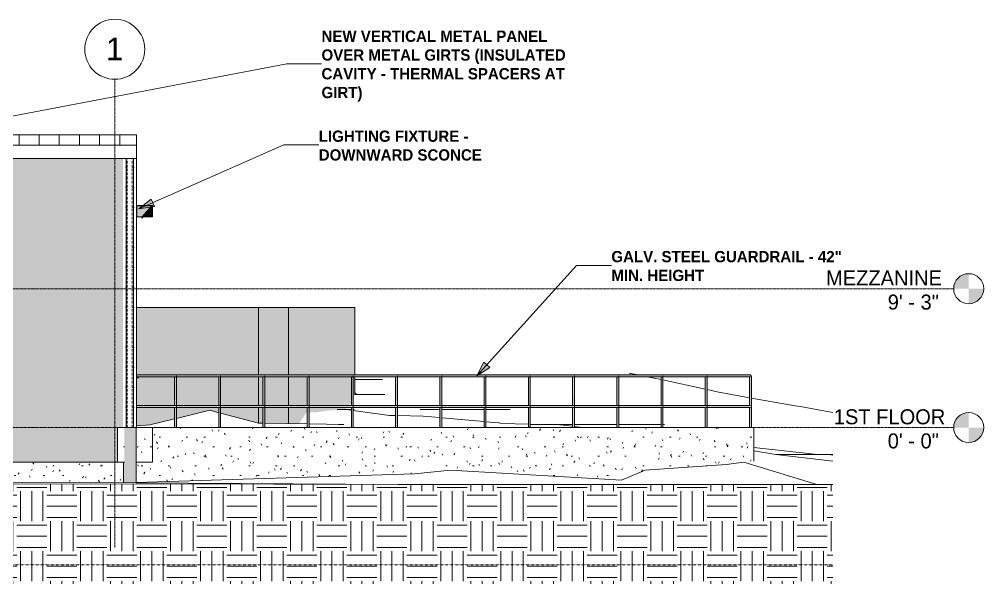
# Model space of a CAD drawing. Header units: inches. Extents: x -4221 to 4014, y -195 to 396.
# Drawn here: x 3243 to 4014, y -125 to 326 of the extents above; entities that cross this region are included whole.
import ezdxf

# ---------------------------------------------------------------- set-up
doc = ezdxf.new("R2010")
doc.units = ezdxf.units.IN
doc.header["$MEASUREMENT"] = 0
doc.linetypes.add('Aligning Line 1_8_', pattern=[0.25, 0.125, -0.125])
doc.linetypes.add('Grid Line 1_2_', pattern=[0.875, 0.5, -0.125, 0.125, -0.125])
for name, color, linetype, lineweight in [('A-DOOR', 31, 'Continuous', 9), ('A-FLOR-HRAL', 11, 'Continuous', 9), ('A-FLOR-LEVL', 51, 'Continuous', 9), ('A-ROOF', 132, 'Continuous', 13), ('A-ROOF-PATT', 132, 'Continuous', 9), ('A-WALL', 113, 'Continuous', 13), ('A-WALL-PATT', 111, 'Continuous', 20), ('C-TOPO', 7, 'Continuous', 9), ('E-LITE-EQPM', 33, 'Continuous', 9), ('G-ANNO-SYMB', 111, 'Aligning Line 1_8_', 9), ('G-ANNO-TEXT', 231, 'Continuous', 9), ('S-FNDN', 32, 'Continuous', 13), ('S-GRID', 1, 'Continuous', 9), ('S-GRID-IDEN', 1, 'Continuous', 9)]:
    doc.layers.add(name, color=color, linetype=linetype, lineweight=lineweight)
doc.styles.add('Arial', font='arial.ttf', dxfattribs={"height": 18})
doc.styles.add('Century Gothic', font='ufonts.com_century-gothic.ttf', dxfattribs={"height": 12})
doc.styles.add('Century Gothic_B', font='GOTHICB.TTF', dxfattribs={"height": 9})
pattern_1 = [(90, (2854.442, 0), (-16, 1e-15), [16, 0, 0, 0]), (90, (2848.442, 0), (-16, 1e-15), [16, 0, 0, 0]), (90, (2849.442, 0), (-16, 1e-15), [2.143, -13.857]), (90, (2843.442, 0), (-16, 1e-15), [16, 0, 0, 0]), (90, (2849.442, 3.214), (-16, 1e-15), [2.143, -13.857]), (90, (2849.442, 6.429), (-16, 1e-15), [2.143, -13.857]), (90, (2849.442, 9.643), (-16, 1e-15), [2.143, -13.857]), (90, (2849.442, 12.857), (-16, 1e-15), [2.143, -13.857]), (90, (2853.442, 0), (-16, 1e-15), [2.143, -13.857]), (90, (2853.442, 3.214), (-16, 1e-15), [2.143, -13.857]), (90, (2853.442, 6.429), (-16, 1e-15), [2.143, -13.857]), (90, (2853.442, 9.643), (-16, 1e-15), [2.143, -13.857]), (90, (2853.442, 12.857), (-16, 1e-15), [2.143, -13.857])]
pattern_2 = [(0, (1407.589, 0), (28.637, 7.68), [1.181, -20.297, 1.181, -20.297, -114.549]), (0, (1407.589, 0), (28.637, 7.68), [-42.956, 1.181, -41.775, 1.181, -20.297, -50.115]), (0, (1407.589, 0), (28.637, 7.68), [-107.39, 1.181, -13.137, 1.181, -34.615]), (118.289, (1418.328, 3.84), (-20.51911, 22.764388), [1.246, -21.413, 1.246, -21.413, -120.851]), (118.289, (1418.328, 3.84), (-20.51911, 22.764388), [-45.319, 1.246, -44.073, 1.246, -21.413, -52.872]), (118.289, (1418.328, 3.84), (-20.51911, 22.764388), [-113.298, 1.246, -13.86, 1.246, -36.52]), (241.711, (1421.907, 19.2), (-8.117928, -30.444835), [1.246, -21.413, 1.246, -21.413, -120.851]), (241.711, (1421.907, 19.2), (-8.117928, -30.444835), [-45.319, 1.246, -44.073, 1.246, -21.413, -52.872]), (241.711, (1421.907, 19.2), (-8.117928, -30.444835), [-113.298, 1.246, -13.86, 1.246, -36.52])]

# ---------------------------------------------------------------- blocks, each defined once
blk = doc.blocks.new('Railing - Lapeyre - 1 1_2_ Post-V30-BUILDING ELEVATION - NORTH')
at = {"layer": 'A-FLOR-HRAL'}
h = blk.add_hatch(color=256, dxfattribs=at)
h.paths.add_polyline_path([(3599.01, 16.75), (3598.99, 41.24), (3598.42, 40.71), (3598.12, 40.52), (3597.99, 40.5), (3598.01, 17.5), (3598.14, 17.47), (3598.45, 17.27), (3598.91, 16.85)], flags=0)
h.paths.add_polyline_path([(3598.78, 0), (3599.01, 0), (3598.99, 16.74), (3598.42, 16.21), (3598.08, 16.01), (3597.99, 16), (3598.03, 0), (3598.62, 0)], flags=0)
h = blk.add_hatch(color=256, dxfattribs=at)
h.paths.add_polyline_path([(3599.01, 16.75), (3599.42, 17.28), (3599.48, 17.5), (3599.48, 40.6), (3599.32, 40.87), (3599.01, 41.24), (3599.01, 16.93)], flags=0)
h.paths.add_polyline_path([(3599.01, 0), (3599.48, 0), (3599.45, 16.16), (3599.32, 16.37), (3599.01, 16.74), (3599.01, 0.24)], flags=0)
for p, q in [((3597.99, 40.73), (3597.99, 17.27)), ((3599.49, 0), (3599.49, 41.25)), ((3597.99, 16.23), (3597.99, 0))]:
    blk.add_line(p, q, dxfattribs=at)
blk = doc.blocks.new('Railing - Lapeyre - 1 1_2_ Post-V31-BUILDING ELEVATION - NORTH')
at = {"layer": 'A-FLOR-HRAL'}
h = blk.add_hatch(color=256, dxfattribs=at)
h.paths.add_polyline_path([(3775.79, 16.75), (3775.79, 41.25), (3775.22, 40.72), (3774.88, 40.51), (3774.78, 40.5), (3774.8, 17.5), (3774.92, 17.47), (3775.3, 17.21), (3775.69, 16.85)], flags=0)
h.paths.add_polyline_path([(3774.82, 0), (3775.79, 0), (3775.79, 16.75), (3775.22, 16.22), (3774.87, 16.01), (3774.78, 16), (3774.81, 0)], flags=0)
h = blk.add_hatch(color=256, dxfattribs=at)
h.paths.add_polyline_path([(3775.79, 16.75), (3776.21, 17.28), (3776.27, 17.5), (3776.23, 40.67), (3776.11, 40.87), (3775.79, 41.25), (3775.79, 16.86)], flags=0)
h.paths.add_polyline_path([(3776.27, 0), (3776.27, 0), (3776.23, 16.17), (3776.11, 16.37), (3775.79, 16.75), (3775.83, 0), (3776.26, 0)], flags=0)
for p, q in [((3774.77, 40.73), (3774.77, 17.27)), ((3776.27, 0), (3776.27, 41.25)), ((3774.77, 16.23), (3774.77, 0))]:
    blk.add_line(p, q, dxfattribs=at)
blk = doc.blocks.new('Railing - Lapeyre - 1 1_2_ Post-V32-BUILDING ELEVATION - NORTH')
at = {"layer": 'A-FLOR-HRAL'}
for points in [[(4057.91, 0), (4058.65, 0), (4058.64, 41.24), (4058.08, 40.72), (4057.77, 40.53), (4057.63, 40.5), (4057.65, 17.5), (4057.8, 17.46), (4058.08, 17.28), (4058.64, 16.76), (4058.64, 16.74), (4058.08, 16.22), (4057.73, 16.01), (4057.63, 15.99), (4057.67, 0), (4057.88, 0)], [(4059.06, 0), (4059.12, 0), (4059.12, 41.25), (4058.65, 41.25), (4058.68, 0), (4059.04, 0)]]:
    blk.add_hatch(color=256, dxfattribs=at).paths.add_polyline_path(points, flags=0)
for p, q in [((4057.63, 40.73), (4057.63, 17.27)), ((4058.65, 41.25), (4059.12, 41.25)), ((4059.13, 0), (4059.13, 41.25)), ((4057.63, 16.23), (4057.63, 0))]:
    blk.add_line(p, q, dxfattribs=at)
blk = doc.blocks.new('Railing - Railing-1341484-BUILDING ELEVATION - NORTH')
at = {"layer": 'A-FLOR-HRAL'}
blk.add_hatch(color=256, dxfattribs=at).paths.add_polyline_path([(4051.05, 41.25), (4058.65, 41.25), (4058.61, 41.63), (4058.51, 41.9), (4058.38, 42), (3567.64, 41.97), (3567.64, 41.25), (4040.6, 41.25)], flags=0)
h = blk.add_hatch(color=256, dxfattribs=at)
h.paths.add_polyline_path([(3567.64, 40.5), (3598.13, 40.53), (3598.44, 40.73), (3599.01, 41.25), (3567.64, 41.25), (3567.64, 40.53)], flags=0)
h.paths.add_polyline_path([(3634.37, 41.25), (3599.02, 41.24), (3599.43, 40.71), (3599.48, 40.5), (3633.49, 40.53), (3633.8, 40.73), (3634.34, 41.22)], flags=0)
h.paths.add_polyline_path([(3669.72, 41.25), (3634.39, 41.22), (3634.78, 40.72), (3634.84, 40.5), (3668.85, 40.53), (3669.16, 40.73), (3669.68, 41.21)], flags=0)
h.paths.add_polyline_path([(3705.08, 41.25), (3669.76, 41.21), (3670.14, 40.72), (3670.2, 40.5), (3704.2, 40.53), (3704.51, 40.73), (3705.02, 41.19)], flags=0)
h.paths.add_polyline_path([(3740.44, 41.25), (3705.08, 41.25), (3705.49, 40.72), (3705.55, 40.5), (3739.56, 40.53), (3739.87, 40.73), (3740.37, 41.18)], flags=0)
h.paths.add_polyline_path([(3775.79, 41.25), (3740.44, 41.25), (3740.85, 40.72), (3740.91, 40.5), (3774.92, 40.53), (3775.22, 40.72), (3775.71, 41.17)], flags=0)
h.paths.add_polyline_path([(3811.15, 41.25), (3775.79, 41.25), (3776.21, 40.72), (3776.27, 40.5), (3810.27, 40.53), (3810.65, 40.78), (3811.06, 41.15)], flags=0)
h.paths.add_polyline_path([(3846.51, 41.25), (3811.15, 41.25), (3811.57, 40.72), (3811.62, 40.5), (3845.63, 40.53), (3846.01, 40.79), (3846.4, 41.14)], flags=0)
h.paths.add_polyline_path([(3879.78, 40.5), (3880.99, 40.53), (3881.36, 40.78), (3881.86, 41.25), (3846.51, 41.25), (3846.92, 40.72), (3846.98, 40.5), (3878.59, 40.5)], flags=0)
h.paths.add_polyline_path([(3882.34, 40.5), (3916.35, 40.53), (3916.7, 40.76), (3917.22, 41.25), (3881.86, 41.25), (3882.28, 40.72), (3882.34, 40.51)], flags=0)
h.paths.add_polyline_path([(3952.58, 41.25), (3917.22, 41.25), (3917.64, 40.72), (3917.7, 40.5), (3951.73, 40.54), (3952.05, 40.75), (3952.43, 41.1)], flags=0)
h.paths.add_polyline_path([(3987.94, 41.25), (3952.58, 41.25), (3952.99, 40.72), (3953.05, 40.5), (3987.08, 40.54), (3987.39, 40.74), (3987.77, 41.08)], flags=0)
h.paths.add_polyline_path([(4023.29, 41.25), (3987.94, 41.25), (3988.35, 40.72), (3988.41, 40.5), (4022.43, 40.53), (4022.73, 40.73), (4023.12, 41.07)], flags=0)
h.paths.add_polyline_path([(4056.57, 40.5), (4057.77, 40.53), (4058.08, 40.72), (4058.46, 41.06), (4058.53, 41.25), (4023.29, 41.25), (4023.71, 40.72), (4023.77, 40.5), (4051.05, 40.5)], flags=0)
h.paths.add_polyline_path([(4058.46, 41.06), (4058.64, 41.25), (4058.53, 41.25)], flags=0)
h = blk.add_hatch(color=256, dxfattribs=at)
h.paths.add_polyline_path([(3599.01, 16.75), (3598.43, 17.28), (3598.13, 17.47), (3597.99, 17.5), (3567.64, 17.47), (3567.64, 16.75), (3598.88, 16.75)], flags=0)
h.paths.add_polyline_path([(3634.37, 16.75), (3633.79, 17.28), (3633.49, 17.47), (3633.34, 17.5), (3599.48, 17.47), (3599.47, 17.39), (3599.31, 17.11), (3599.01, 16.75), (3634.24, 16.75)], flags=0)
h.paths.add_polyline_path([(3669.72, 16.75), (3669.15, 17.28), (3668.85, 17.47), (3668.7, 17.5), (3634.84, 17.46), (3634.83, 17.38), (3634.66, 17.1), (3634.37, 16.75), (3669.55, 16.75)], flags=0)
h.paths.add_polyline_path([(3705.08, 16.75), (3704.51, 17.28), (3704.14, 17.49), (3704.06, 17.5), (3670.2, 17.46), (3670.18, 17.37), (3670.01, 17.09), (3669.72, 16.75), (3704.96, 16.75)], flags=0)
h.paths.add_polyline_path([(3740.44, 16.75), (3739.86, 17.28), (3739.5, 17.49), (3739.47, 17.5), (3705.55, 17.47), (3705.53, 17.37), (3705.35, 17.07), (3705.08, 16.75), (3740.31, 16.75)], flags=0)
h.paths.add_polyline_path([(3775.79, 16.75), (3775.22, 17.28), (3774.86, 17.49), (3774.82, 17.5), (3740.91, 17.47), (3740.89, 17.36), (3740.75, 17.13), (3740.44, 16.75), (3775.67, 16.75)], flags=0)
h.paths.add_polyline_path([(3811.15, 16.75), (3810.58, 17.28), (3810.23, 17.49), (3810.13, 17.5), (3776.27, 17.47), (3776.24, 17.35), (3776.11, 17.13), (3775.79, 16.75), (3811.03, 16.75)], flags=0)
h.paths.add_polyline_path([(3846.51, 16.75), (3845.93, 17.28), (3845.59, 17.49), (3845.49, 17.5), (3811.62, 17.47), (3811.59, 17.34), (3811.46, 17.13), (3811.15, 16.75), (3846.38, 16.75)], flags=0)
h.paths.add_polyline_path([(3866.23, 16.75), (3881.86, 16.75), (3881.29, 17.28), (3880.95, 17.48), (3880.84, 17.5), (3846.98, 17.47), (3846.95, 17.33), (3846.82, 17.13), (3846.51, 16.75), (3852.46, 16.75)], flags=0)
h.paths.add_polyline_path([(3917.22, 16.75), (3916.65, 17.28), (3916.32, 17.48), (3916.2, 17.5), (3882.34, 17.47), (3882.3, 17.32), (3882.18, 17.13), (3881.86, 16.75), (3917.1, 16.75)], flags=0)
h.paths.add_polyline_path([(3952.58, 16.75), (3952, 17.28), (3951.68, 17.48), (3951.56, 17.5), (3917.7, 17.47), (3917.65, 17.31), (3917.53, 17.13), (3917.22, 16.75), (3952.46, 16.75)], flags=0)
h.paths.add_polyline_path([(3987.94, 16.75), (3987.34, 17.3), (3987.05, 17.48), (3986.91, 17.5), (3953.05, 17.47), (3953.01, 17.31), (3952.89, 17.13), (3952.58, 16.75), (3987.81, 16.75)], flags=0)
h.paths.add_polyline_path([(4023.29, 16.75), (4022.71, 17.29), (4022.41, 17.48), (4022.27, 17.5), (3988.41, 17.47), (3988.36, 17.3), (3988.25, 17.13), (3987.94, 16.75), (4023.17, 16.75)], flags=0)
h.paths.add_polyline_path([(4056.28, 16.75), (4058.64, 16.76), (4058.08, 17.28), (4057.77, 17.47), (4057.63, 17.5), (4023.77, 17.47), (4023.76, 17.4), (4023.61, 17.13), (4023.29, 16.75), (4051.05, 16.75)], flags=0)
h = blk.add_hatch(color=256, dxfattribs=at)
h.paths.add_polyline_path([(3567.64, 16), (3598.13, 16.03), (3598.43, 16.22), (3599.01, 16.75), (3567.64, 16.75), (3567.64, 16.03)], flags=0)
h.paths.add_polyline_path([(3634.37, 16.75), (3599.02, 16.74), (3599.43, 16.21), (3599.48, 16), (3633.49, 16.03), (3633.79, 16.22), (3634.34, 16.72)], flags=0)
h.paths.add_polyline_path([(3669.72, 16.75), (3634.39, 16.72), (3634.78, 16.22), (3634.84, 16), (3668.85, 16.03), (3669.15, 16.22), (3669.68, 16.71)], flags=0)
h.paths.add_polyline_path([(3705.08, 16.75), (3669.76, 16.71), (3670.14, 16.22), (3670.2, 16), (3704.2, 16.03), (3704.51, 16.22), (3705.02, 16.69)], flags=0)
h.paths.add_polyline_path([(3740.44, 16.75), (3705.08, 16.75), (3705.49, 16.22), (3705.55, 16), (3739.56, 16.03), (3739.86, 16.22), (3740.37, 16.68)], flags=0)
h.paths.add_polyline_path([(3747.42, 16), (3774.92, 16.03), (3775.22, 16.22), (3775.79, 16.75), (3740.44, 16.75), (3740.85, 16.22), (3740.91, 16), (3744.94, 16)], flags=0)
h.paths.add_polyline_path([(3811.15, 16.75), (3775.79, 16.75), (3776.21, 16.22), (3776.27, 16), (3810.27, 16.03), (3810.65, 16.28), (3811.06, 16.65)], flags=0)
h.paths.add_polyline_path([(3846.51, 16.75), (3811.15, 16.75), (3811.57, 16.22), (3811.62, 16), (3845.63, 16.03), (3846.01, 16.29), (3846.4, 16.64)], flags=0)
h.paths.add_polyline_path([(3881.86, 16.75), (3846.51, 16.75), (3846.92, 16.22), (3846.98, 16), (3880.99, 16.03), (3881.36, 16.28), (3881.74, 16.63)], flags=0)
h.paths.add_polyline_path([(3917.22, 16.75), (3881.86, 16.75), (3882.28, 16.22), (3882.34, 16), (3916.35, 16.03), (3916.7, 16.26), (3917.09, 16.61)], flags=0)
h.paths.add_polyline_path([(3952.58, 16.75), (3917.22, 16.75), (3917.64, 16.22), (3917.7, 16), (3951.73, 16.04), (3952.05, 16.25), (3952.43, 16.6)], flags=0)
h.paths.add_polyline_path([(3987.94, 16.75), (3952.58, 16.75), (3952.99, 16.22), (3953.05, 16), (3987.08, 16.04), (3987.39, 16.24), (3987.77, 16.58)], flags=0)
h.paths.add_polyline_path([(4023.29, 16.75), (3987.94, 16.75), (3988.35, 16.22), (3988.41, 16), (4022.43, 16.03), (4022.73, 16.23), (4023.12, 16.57)], flags=0)
h.paths.add_polyline_path([(4057.63, 16), (4057.77, 16.03), (4058.08, 16.22), (4058.64, 16.74), (4058.64, 16.75), (4023.29, 16.75), (4023.71, 16.22), (4023.77, 16), (4040.6, 16)], flags=0)
for p, q in [((4058.38, 42), (3567.64, 42)), ((3567.64, 40.5), (4058.38, 40.5)), ((4058.38, 17.5), (3567.64, 17.5)), ((3567.64, 16), (4058.38, 16))]:
    blk.add_line(p, q, dxfattribs=at)
blk.add_ellipse((4058.38, 41.25), major_axis=(0, 0.75), ratio=0.36194, start_param=4.712389, end_param=6.283185, dxfattribs=at)
for name, p in [('Railing - Lapeyre - 1 1_2_ Post-V30-BUILDING ELEVATION - NORTH', (0, 0)), ('Railing - Lapeyre - 1 1_2_ Post-V30-BUILDING ELEVATION - NORTH', (35.36, 0)), ('Railing - Lapeyre - 1 1_2_ Post-V30-BUILDING ELEVATION - NORTH', (70.71, 0)), ('Railing - Lapeyre - 1 1_2_ Post-V30-BUILDING ELEVATION - NORTH', (106.07, 0)), ('Railing - Lapeyre - 1 1_2_ Post-V30-BUILDING ELEVATION - NORTH', (141.43, 0)), ('Railing - Lapeyre - 1 1_2_ Post-V31-BUILDING ELEVATION - NORTH', (0, 0)), ('Railing - Lapeyre - 1 1_2_ Post-V31-BUILDING ELEVATION - NORTH', (35.36, 0)), ('Railing - Lapeyre - 1 1_2_ Post-V31-BUILDING ELEVATION - NORTH', (70.71, 0)), ('Railing - Lapeyre - 1 1_2_ Post-V30-BUILDING ELEVATION - NORTH', (282.86, 0)), ('Railing - Lapeyre - 1 1_2_ Post-V30-BUILDING ELEVATION - NORTH', (318.21, 0)), ('Railing - Lapeyre - 1 1_2_ Post-V31-BUILDING ELEVATION - NORTH', (176.79, 0)), ('Railing - Lapeyre - 1 1_2_ Post-V31-BUILDING ELEVATION - NORTH', (212.14, 0)), ('Railing - Lapeyre - 1 1_2_ Post-V31-BUILDING ELEVATION - NORTH', (247.5, 0)), ('Railing - Lapeyre - 1 1_2_ Post-V32-BUILDING ELEVATION - NORTH', (0, 0))]:
    blk.add_blockref(name, p)
blk = doc.blocks.new('Door-Passage-Single-Flush - 36_ x 80_-V36-BUILDING ELEVATION - NORTH')
at = {"layer": 'A-DOOR'}
for points in [[(3567.97, 40), (3568.14, 40), (3568.14, 40.39), (3567.64, 40.36), (3567.64, 40)], [(3567.64, 39.61), (3568.14, 39.62), (3568.14, 40), (3567.64, 39.96), (3567.64, 39.61)], [(3568.28, 40), (3568.35, 40.04), (3568.39, 40.17), (3568.47, 40.3), (3568.63, 40.38), (3568.23, 40.36), (3568.14, 40.34), (3568.14, 40), (3568.27, 40)], [(3568.51, 39.61), (3568.55, 39.62), (3568.53, 39.66), (3568.35, 39.9), (3568.33, 40), (3568.14, 40), (3568.14, 39.62), (3568.3, 39.63), (3568.48, 39.61)], [(3568.73, 39.61), (3568.87, 39.64), (3569.02, 39.75), (3569.11, 39.9), (3569.11, 40.1), (3568.92, 40.34), (3568.63, 40.38), (3568.45, 40.28), (3568.35, 40.1), (3568.39, 39.8), (3568.63, 39.62)]]:
    blk.add_hatch(color=256, dxfattribs=at).paths.add_polyline_path(points, flags=0)
for p, q in [((3568.14, 40.39), (3567.64, 40.39)), ((3567.64, 39.61), (3568.14, 39.61))]:
    blk.add_line(p, q, dxfattribs=at)
at = {"layer": 'A-DOOR', "flags": 128}
for points in [[(3568.14, 40.39), (3568.16, 40.39), (3568.18, 40.39), (3568.21, 40.39), (3568.23, 40.39), (3568.25, 40.39), (3568.28, 40.39), (3568.3, 40.39), (3568.32, 40.39), (3568.34, 40.39), (3568.37, 40.39), (3568.39, 40.39), (3568.41, 40.39), (3568.43, 40.39), (3568.45, 40.39), (3568.47, 40.39), (3568.49, 40.39), (3568.51, 40.39), (3568.53, 40.39), (3568.54, 40.39), (3568.56, 40.39), (3568.58, 40.39), (3568.59, 40.39), (3568.61, 40.39), (3568.62, 40.39)], [(3568.64, 39.61), (3568.62, 39.61), (3568.61, 39.61), (3568.6, 39.61), (3568.58, 39.61), (3568.56, 39.61), (3568.55, 39.61), (3568.53, 39.61), (3568.51, 39.61), (3568.49, 39.61), (3568.48, 39.61), (3568.46, 39.61), (3568.44, 39.61), (3568.42, 39.61), (3568.39, 39.61), (3568.37, 39.61), (3568.35, 39.61), (3568.33, 39.61), (3568.31, 39.61), (3568.28, 39.61), (3568.26, 39.61), (3568.24, 39.61), (3568.21, 39.61), (3568.19, 39.61), (3568.17, 39.61), (3568.14, 39.61), (3568.14, 39.61)], [(3568.77, 40.39), (3568.79, 40.39), (3568.81, 40.39), (3568.82, 40.38), (3568.84, 40.38), (3568.85, 40.37), (3568.87, 40.37), (3568.88, 40.36)], [(3568.97, 39.69), (3568.95, 39.68), (3568.94, 39.67), (3568.93, 39.66), (3568.91, 39.65), (3568.9, 39.65), (3568.88, 39.64), (3568.87, 39.63)], [(3569.09, 39.85), (3569.08, 39.83), (3569.08, 39.82), (3569.07, 39.8), (3569.06, 39.79), (3569.05, 39.78), (3569.04, 39.76), (3569.03, 39.75)], [(3569.04, 40.24), (3569.05, 40.23), (3569.06, 40.21), (3569.07, 40.2), (3569.07, 40.19), (3569.08, 40.17), (3569.09, 40.16), (3569.09, 40.14)], [(3569.11, 40.1), (3569.11, 40.08), (3569.12, 40.07), (3569.12, 40.05), (3569.12, 40.04), (3569.12, 40.02), (3569.12, 40), (3569.12, 40)], [(3569.12, 40), (3569.12, 39.98), (3569.12, 39.97), (3569.12, 39.95), (3569.12, 39.94), (3569.11, 39.92), (3569.11, 39.91)]]:
    blk.add_lwpolyline(points, dxfattribs=at)
at = {"layer": 'A-DOOR'}
for start, end in [(0, 180), (180, 0)]:
    blk.add_arc((3568.73, 40), 0.394, start, end, dxfattribs=at)
blk = doc.blocks.new('Pathway_Cooper_Streetworks_WKP_Pak_Glass - Pathway_Cooper_Streetworks_WKP_Pak_Glass-V44-BUILDING ELEVATION - NORTH')
at = {"layer": 'E-LITE-EQPM'}
for points in [[(3029.45, 168.34), (3033.59, 168.34), (3033.68, 168.44), (3029.55, 168.44), (3029.55, 177.36), (3041.72, 177.36), (3041.81, 177.46), (3029.45, 177.46), (3029.45, 168.44)], [(3033.68, 168.44), (3041.72, 177.36), (3029.55, 177.36), (3029.55, 168.44), (3033.55, 168.44)], [(3033.75, 167.52), (3042.5, 177.24), (3042.13, 177.56), (3033.39, 167.85)], [(3033.68, 168.17), (3041.84, 177.24), (3041.72, 177.36), (3033.55, 168.29)], [(3041.84, 168.44), (3042.2, 168.44), (3042.2, 176.83), (3042.15, 176.85), (3034.57, 168.44), (3041.72, 168.44)]]:
    blk.add_hatch(color=256, dxfattribs=at).paths.add_polyline_path(points, flags=0)
for p, q in [((3041.81, 177.46), (3029.45, 177.46)), ((3029.55, 177.36), (3029.55, 168.44)), ((3041.72, 177.36), (3029.55, 177.36)), ((3029.55, 168.44), (3029.55, 177.36)), ((3029.55, 177.36), (3041.72, 177.36)), ((3042.13, 177.56), (3033.39, 167.85)), ((3041.72, 177.36), (3033.55, 168.29)), ((3041.72, 177.36), (3041.81, 177.46)), ((3041.84, 177.24), (3041.72, 177.36)), ((3042.5, 177.24), (3042.13, 177.56)), ((3033.75, 167.52), (3042.5, 177.24)), ((3042.1, 176.8), (3042.1, 168.54)), ((3042.2, 176.83), (3042.15, 176.85)), ((3042.2, 176.83), (3042.15, 176.85)), ((3042.2, 168.44), (3042.2, 176.83)), ((3042.2, 168.44), (3042.2, 176.83)), ((3029.45, 168.34), (3033.59, 168.34)), ((3029.55, 168.44), (3033.68, 168.44)), ((3033.68, 168.44), (3029.55, 168.44)), ((3033.39, 167.85), (3033.75, 167.52)), ((3033.55, 168.29), (3033.68, 168.17)), ((3034.57, 168.44), (3042.2, 168.44)), ((3034.57, 168.44), (3042.2, 168.44)), ((3042.1, 168.54), (3034.66, 168.54))]:
    blk.add_line(p, q, dxfattribs=at)
blk = doc.blocks.new('Level - Level Head - Circle-50818-BUILDING ELEVATION - NORTH')
at = {"layer": 'A-FLOR-LEVL'}
h = blk.add_hatch(color=256, dxfattribs=at)
edge = h.paths.add_edge_path(flags=0)
edge.add_line((4232.89, 0), (4220.89, 0))
edge.add_arc((4232.89, 0), 12, 90, 180, ccw=False)
edge.add_line((4232.89, 12), (4232.89, 0))
h = blk.add_hatch(color=256, dxfattribs=at)
edge = h.paths.add_edge_path(flags=0)
edge.add_line((4232.89, -12), (4232.89, 0))
edge.add_line((4232.89, 0), (4244.89, 0))
edge.add_arc((4232.89, 0), 12, 270, 360, ccw=False)
blk.add_circle((4232.89, 0), 12, dxfattribs=at)
blk = doc.blocks.new('Grid - Grid Head - Circle-50561-BUILDING ELEVATION - NORTH')
at = {"layer": 'S-GRID-IDEN'}
for start, end in [(0, 180), (180, 360)]:
    blk.add_arc((2877.2, 324), 24, start, end, dxfattribs=at)

msp = doc.modelspace()

# ---------------------------------------------------------------- hatches: boundary and pattern name
at = {"layer": 'A-ROOF-PATT'}
h = msp.add_hatch(dxfattribs=at)
h.set_pattern_fill('FP_24', color=9, style=0, pattern_type=2)
h.set_pattern_definition([(90, (-230.761, 464.157), (-16.082, 1e-15), [])])
h.paths.add_polyline_path([(1354.69206, 219.1378), (2874.69206, 219.1378), (2874.69206, 225.6378), (3336.87956, 225.6378), (3336.87956, 233.90363), (3127.87956, 233.90363), (3127.87956, 239.21072), (1566.44206, 239.21072), (1566.44206, 237.63489), (1568.44206, 237.63489), (1568.44206, 226.41246), (1509.02019, 226.41246), (1509.02019, 237.63489), (1511.02019, 237.63489), (1511.02019, 239.21072), (1354.69206, 239.21072)], flags=0)
at = {"layer": 'A-WALL-PATT', "lineweight": 9}
h = msp.add_hatch(dxfattribs=at)
h.set_pattern_fill('FP_26', color=9, style=0, pattern_type=2)
h.set_pattern_definition(pattern_1)
h.paths.add_polyline_path([(3037.63547, -27.63512), (3321.63167, -27.63512), (3321.63167, 0), (3326.00456, 0), (3326.00456, 215.13552), (2874.69206, 215.13552), (2874.69206, 208.63552), (2843.44206, 208.63552), (2843.44206, 42), (2978.63618, 41.97444), (2978.89926, 41.83645), (2978.97239, 41.78033), (2979.09158, 41.625), (2979.16651, 41.44411), (2979.19206, 41.05589), (2979.19206, 0), (2984.69206, 0), (2984.69206, -27.63512), (3010.49846, -27.63512)], flags=0)
h.paths.add_polyline_path([(2872.21706, 0), (2872.21706, 16), (2843.44206, 16), (2843.44206, 0), (2848.24848, 0)], flags=0)
h.paths.add_polyline_path([(2873.71706, 0), (2906.79206, 0), (2906.79206, 16), (2873.71706, 16)], flags=0)
h.paths.add_polyline_path([(2977.44206, 0), (2977.69206, 0), (2977.69206, 16), (2977.44206, 16), (2977.44206, 1.96079)], flags=0)
h.paths.add_polyline_path([(2975.94206, 0), (2975.94206, 16), (2942.86706, 16), (2942.86706, 0), (2973.67323, 0)], flags=0)
h.paths.add_polyline_path([(2908.29206, 0), (2941.36706, 0), (2941.36706, 16), (2908.29206, 16)], flags=0)
h.paths.add_polyline_path([(2843.44206, 17.5), (2872.21706, 17.5), (2872.21706, 40.5), (2843.44206, 40.5), (2843.44206, 23.10554)], flags=0)
h.paths.add_polyline_path([(2931.86498, 17.5), (2941.36706, 17.5), (2941.36706, 40.5), (2908.29206, 40.5), (2908.29206, 17.5), (2910.96085, 17.5)], flags=0)
h.paths.add_polyline_path([(2942.86706, 17.5), (2975.94206, 17.5), (2975.94206, 40.5), (2942.86706, 40.5), (2942.86706, 30.15379)], flags=0)
h.paths.add_polyline_path([(2906.79206, 17.5), (2906.79206, 40.5), (2873.71706, 40.5), (2873.71706, 17.5), (2900.50879, 17.5)], flags=0)
h.paths.add_polyline_path([(2977.69206, 17.5), (2977.69206, 40.5), (2977.44206, 40.5), (2977.44206, 17.5)], flags=0)
h.paths.add_polyline_path([(3109.90456, 167.52387), (3093.75456, 167.52387), (3093.75456, 177.5633), (3110.50456, 177.5633), (3110.50456, 167.52387), (3110.00456, 167.52387)], flags=0)
h = msp.add_hatch(dxfattribs=at)
h.set_pattern_fill('FP_26', color=9, style=0, pattern_type=2)
h.set_pattern_definition(pattern_1)
h.paths.add_polyline_path([(3326.00456, 0), (3336.87956, 0), (3336.87956, 215.13552), (3326.00456, 215.13552), (3326.00456, 16.05729)], flags=0)
h = msp.add_hatch(dxfattribs=at)
h.set_pattern_fill('FP_23', color=9, style=0, pattern_type=2)
h.set_pattern_definition([(0, (1273.043, 0), (30.72, 7.68), [1.267, -21.773, 1.267, -21.773, -122.88]), (0, (1273.043, 0), (30.72, 7.68), [-46.08, 1.267, -44.813, 1.267, -21.773, -53.76]), (0, (1273.043, 0), (30.72, 7.68), [-115.2, 1.267, -14.093, 1.267, -37.133]), (120, (1284.563, 3.84), (-22.011075, 22.7643), [1.267, -21.773, 1.267, -21.773, -122.88]), (120, (1284.563, 3.84), (-22.011075, 22.7643), [-46.08, 1.267, -44.813, 1.267, -21.773, -53.76]), (120, (1284.563, 3.84), (-22.011075, 22.7643), [-115.2, 1.267, -14.093, 1.267, -37.133]), (240, (1288.403, 19.2), (-8.708925, -30.4443), [1.267, -21.773, 1.267, -21.773, -122.88]), (240, (1288.403, 19.2), (-8.708925, -30.4443), [-46.08, 1.267, -44.813, 1.267, -21.773, -53.76]), (240, (1288.403, 19.2), (-8.708925, -30.4443), [-115.2, 1.267, -14.093, 1.267, -37.133])])
h.paths.add_polyline_path([(3326.44206, -44.16037), (3326.44206, -27.63512), (2984.69206, -27.63512), (2984.69206, 0), (2981.19206, 0), (2981.19218, -6), (2981.69206, -6.00628), (2981.69206, -42.48025), (2988.47206, -43.84337), (3325.75279, -44.16037)], flags=0)
h = msp.add_hatch(dxfattribs=at)
h.set_pattern_fill('FP_29', color=9, style=0, pattern_type=2)
h.set_pattern_definition(pattern_2)
h.paths.add_polyline_path([(3326.44206, -27.63512), (3327.10475, -27.63512), (3327.10475, 0), (3321.63167, 0), (3321.63167, -27.63512)], flags=0)
h = msp.add_hatch(dxfattribs=at)
h.set_pattern_fill('FP_29', color=9, style=0, pattern_type=2)
h.set_pattern_definition(pattern_2)
h.paths.add_polyline_path([(3336.44206, -43.87875), (3559.1016, -36.92363), (3587.86454, -34.13323), (3724.50114, -42.16748), (3743.40495, -34.04376), (3808.25614, -29.58968), (3830.35324, -26.81323), (3830.35324, 0), (3336.44206, 0), (3336.44206, -43.837)], flags=0)
at = {"layer": 'C-TOPO'}
h = msp.add_hatch(dxfattribs=at)
h.set_pattern_fill('FP_27', color=256, style=0, pattern_type=2)
h.set_pattern_definition([(0, (1273.043, 0), (24, 24), [24, -24]), (0, (1273.043, 9), (24, 24), [24, -24]), (0, (1273.043, 18), (24, 24), [24, -24]), (90, (1276.043, 21), (-24, 24), [24, -24]), (90, (1285.043, 21), (-24, 24), [24, -24]), (90, (1294.043, 21), (-24, 24), [24, -24])])
h.paths.add_polyline_path([(3799.10301, -124.90771), (3893.45473, -124.90771), (3893.45473, -45.59844), (3545.82204, -45.59873), (3503.8478, -45.30654), (3391.75573, -45.19677), (3300.01232, -45.12917), (3037.63547, -45.59873), (2795.44206, -45.59873), (2795.44206, -124.90771), (3796.33806, -124.90771)], flags=0)
at = {"layer": 'G-ANNO-TEXT'}
for points in [[(3338.82579, 174.91991), (3351.10396, 176.81337), (3348.51227, 182.69878)], [(3608.96483, 41.29592), (3619.38999, 48.05275), (3614.61486, 52.36008)]]:
    msp.add_hatch(color=256, dxfattribs=at).paths.add_polyline_path(points, flags=0)
at = {"layer": 'S-FNDN'}
h = msp.add_hatch(color=255, dxfattribs=at)
h.paths.add_polyline_path([(3336.87956, 1.30549), (3347.42802, 2.14981), (3367.22985, 6.92031), (3367.22985, 16), (3336.87956, 16), (3336.87956, 1.96079)], flags=0)
h.paths.add_polyline_path([(3434.41791, 3.43452), (3434.41791, 16), (3404.07809, 16), (3404.07809, 11.46758), (3434.41776, 3.43452)], flags=0)
h.paths.add_polyline_path([(3368.72102, 7.27955), (3395.51554, 13.73469), (3402.58692, 11.8624), (3402.58692, 16), (3368.72102, 16), (3368.72102, 13.73469)], flags=0)
h.paths.add_polyline_path([(3433.56398, 17.5), (3434.41791, 17.5), (3434.41791, 40.5), (3404.07809, 40.5), (3404.07809, 17.5), (3412.65985, 17.5)], flags=0)
h.paths.add_polyline_path([(3370.8516, 17.5), (3402.58692, 17.5), (3402.58692, 40.5), (3368.72102, 40.5), (3368.72102, 17.5)], flags=0)
h.paths.add_polyline_path([(3336.87956, 17.5), (3367.22985, 17.5), (3367.22985, 40.5), (3336.87956, 40.5), (3336.87956, 40.3937), (3338.11068, 40.35498), (3338.24457, 40.27839), (3338.34646, 40.1019), (3338.34646, 39.8981), (3338.17149, 39.67942), (3337.96618, 39.6063), (3337.46772, 39.64417), (3337.37563, 39.6063), (3336.87956, 39.6063), (3336.87956, 23.10554)], flags=0)
h.paths.add_polyline_path([(3337.55236, 39.67635), (3337.51482, 39.71612), (3337.5465, 39.68055)], flags=0)
h.paths.add_polyline_path([(3434.41791, 42), (3434.41791, 96), (3336.87956, 96), (3336.87956, 42), (3433.56398, 42)], flags=0)
h = msp.add_hatch(color=255, dxfattribs=at)
h.paths.add_polyline_path([(3458.27867, 3.07245), (3458.27867, 16), (3439.43516, 16), (3439.43516, 3.35839), (3457.0238, 3.09149)], flags=0)
h.paths.add_polyline_path([(3437.94398, 3.38102), (3437.94398, 16), (3434.41791, 16), (3434.41791, 3.43452), (3434.70856, 3.43011)], flags=0)
h.paths.add_polyline_path([(3437.94398, 17.5), (3437.94398, 40.5), (3434.41791, 40.5), (3434.41791, 17.5), (3435.90076, 17.5)], flags=0)
h.paths.add_polyline_path([(3458.27867, 17.5), (3458.27867, 40.5), (3439.43516, 40.5), (3439.43516, 17.5), (3454.4681, 17.5)], flags=0)
h.paths.add_polyline_path([(3434.41791, 42), (3458.27867, 42), (3458.27867, 96), (3434.41791, 96), (3434.41791, 44.25029)], flags=0)
h = msp.add_hatch(color=255, dxfattribs=at)
h.paths.add_polyline_path([(3466.54089, 2.94708), (3469.79213, 7.5737), (3472.69074, 12.01145), (3473.30105, 12.0092), (3473.30105, 16), (3458.27867, 16), (3458.27867, 3.07245), (3464.92017, 2.97167)], flags=0)
h.paths.add_polyline_path([(3474.79222, 12.00736), (3480.74322, 12.15132), (3485.46816, 12.82724), (3489.41566, 13.48297), (3496.51038, 14.0256), (3497.34385, 14.40127), (3503.70226, 14.41217), (3505.42404, 16), (3474.79222, 16), (3474.79222, 12.66256)], flags=0)
h.paths.add_polyline_path([(3470.33572, 17.5), (3473.30105, 17.5), (3473.30105, 40.5), (3458.27867, 40.5), (3458.27867, 17.5), (3470.1462, 17.5)], flags=0)
h.paths.add_polyline_path([(3474.79222, 17.5), (3506.58548, 17.5), (3507.14275, 18.25318), (3507.78629, 18.56947), (3508.65812, 19.29924), (3508.65812, 40.5), (3474.79222, 40.5), (3474.79222, 19.58141)], flags=0)
h.paths.add_polyline_path([(3510.14929, 22.39395), (3510.53904, 23.5934), (3511.07597, 26.40127), (3511.26004, 26.40127), (3511.26004, 40.5), (3510.14929, 40.5), (3510.14929, 23.10554)], flags=0)
h.paths.add_polyline_path([(3474.63461, 42), (3511.26004, 42), (3511.26004, 96), (3458.27867, 96), (3458.27867, 42), (3473.99038, 42)], flags=0)
msp.add_hatch(color=256, dxfattribs=at).paths.add_polyline_path([(3336.44206, -44.17041), (3336.44206, 0), (3327.10475, 0), (3327.10475, -27.63512), (3326.44206, -27.63512), (3326.44206, -44.16102)], flags=0)

# ---------------------------------------------------------------- linework, layer by layer
at = {"layer": 'A-FLOR-LEVL', "linetype": 'Grid Line 1_2_'}
for p, q in [((1121.02297, 111), (3990.12424, 111)), ((1121.02297, 0), (3990.12424, 0))]:
    msp.add_line(p, q, dxfattribs=at)
at = {"layer": 'A-ROOF', "lineweight": 9}
for p, q in [((3127.87956, 233.90363), (3336.87956, 233.90363)), ((3336.87956, 215.13552), (3336.87956, 233.90363)), ((3336.87956, 225.6378), (2874.69206, 225.6378)), ((2874.69206, 215.13552), (3336.87956, 215.13552))]:
    msp.add_line(p, q, dxfattribs=at)
at = {"layer": 'A-WALL', "lineweight": 9}
for p, q in [((3336.87956, 215.13552), (3336.87956, 0)), ((3336.87956, 0), (3321.63167, 0)), ((3321.63167, -27.63512), (3321.63167, 0)), ((3349.64098, 0), (3349.64098, -27.63512)), ((2984.69206, -27.63512), (3327.10475, -27.63512)), ((3349.64098, -27.63512), (3336.44206, -27.63512))]:
    msp.add_line(p, q, dxfattribs=at)
at = {"layer": 'C-TOPO'}
for p, q in [((3730.72419, 43.37398), (3737.60787, 42)), ((3730.72419, 43.37398), (3737.60787, 42)), ((3745.1229, 40.5), (3756.16026, 38.29694)), ((3745.1229, 40.5), (3756.16026, 38.29694)), ((3533.54521, 38.40127), (3511.26004, 38.40127)), ((3533.54521, 38.40127), (3532.29907, 38.40127)), ((3791.51466, 30.62498), (3757.64438, 38.00053)), ((3791.51466, 30.62498), (3757.64438, 38.00053)), ((3535.25358, 26.40127), (3511.07597, 26.40127)), ((3512.88798, 26.40127), (3511.26004, 27.69323)), ((3512.88798, 26.40127), (3512.76288, 26.47746)), ((3535.25358, 26.40127), (3534.85194, 26.40127)), ((3801.08061, 28.54191), (3793.00145, 30.30122)), ((3801.08061, 28.54191), (3793.00145, 30.30122)), ((3812.42729, 26.28978), (3801.08061, 28.54191)), ((3812.42729, 26.28978), (3801.08061, 28.54191)), ((3812.42729, 26.28978), (3826.87172, 23.7855)), ((3812.42729, 26.28978), (3826.87172, 23.7855)), ((3828.35852, 23.52773), (3863.35697, 17.45994)), ((3828.35852, 23.52773), (3863.35697, 17.45994)), ((3863.35697, 17.45994), (3867.63065, 16.68931)), ((3863.35697, 17.45994), (3867.63065, 16.68931)), ((3880.40666, 14.40127), (3867.63065, 16.68931)), ((3880.40666, 14.40127), (3867.63065, 16.68931)), ((3368.71665, 7.2785), (3395.51554, 13.73469)), ((3395.51554, 13.73469), (3368.71665, 7.2785)), ((3402.58692, 11.8624), (3395.51554, 13.73469)), ((3402.58692, 11.8624), (3395.51554, 13.73469)), ((3434.41776, 3.43452), (3404.07371, 11.46874)), ((3434.41776, 3.43452), (3404.07371, 11.46874)), ((3503.78214, 14.40127), (3497.20355, 14.40127)), ((3508.65812, 13.73631), (3503.78214, 14.40127)), ((3508.65812, 13.73631), (3503.78214, 14.40127)), ((3503.78214, 14.40127), (3508.65812, 14.40127)), ((3510.14491, 14.40127), (3510.9412, 14.40127)), ((3539.04386, 9.59246), (3510.14491, 13.53355)), ((3539.04386, 9.59246), (3510.14491, 13.53355)), ((3544.01519, 9.50678), (3539.04386, 9.59246)), ((3544.01519, 9.50678), (3539.04386, 9.59246)), ((3566.11234, 9.12594), (3545.50198, 9.48115)), ((3566.11234, 9.12594), (3545.50198, 9.48115)), ((3563.47453, 14.40127), (3564.3663, 14.40127)), ((3563.47453, 14.40127), (3579.37225, 14.40127)), ((3566.11234, 9.12594), (3579.37225, 7.92781)), ((3566.11234, 9.12594), (3579.37225, 7.92781)), ((3580.85905, 14.40127), (3614.72932, 14.40127)), ((3580.85905, 7.79346), (3614.72932, 4.73303)), ((3580.85905, 7.79346), (3614.72932, 4.73303)), ((3635.4661, 14.40127), (3616.21612, 14.40127)), ((3635.13578, 14.40127), (3635.4661, 14.40127)), ((3893.45473, 12.06051), (3880.40666, 14.40127)), ((3880.40666, 14.40127), (3893.45473, 12.06051)), ((3336.87956, 1.30549), (3347.42802, 2.14981)), ((3347.42802, 2.14981), (3336.87956, 1.30549)), ((3347.42802, 2.14981), (3367.22985, 6.92031)), ((3367.22985, 6.92031), (3347.42802, 2.14981)), ((3437.94398, 3.38102), (3434.41776, 3.43452)), ((3473.30105, 2.84449), (3439.43078, 3.35845)), ((3502.50956, 2.40127), (3474.78785, 2.82193)), ((3502.50956, 2.40127), (3498.41479, 2.38943)), ((3502.50956, 2.40127), (3498.60118, 2.40127)), ((3616.21612, 4.59869), (3626.17643, 3.6987)), ((3616.21612, 4.59869), (3626.17643, 3.6987)), ((3626.17643, 3.6987), (3626.80375, 3.63105)), ((3626.17643, 3.6987), (3626.80375, 3.63105)), ((3626.80375, 3.63105), (3628.51469, 3.17337)), ((3628.51469, 3.17337), (3626.80375, 3.63105)), ((3650.08639, 2.54089), (3628.51469, 3.17337)), ((3650.08639, 2.54089), (3628.51469, 3.17337)), ((3654.84818, 2.40127), (3651.57318, 2.49729)), ((3654.84818, 2.40127), (3651.57318, 2.49729)), ((3654.84818, 2.40127), (3675.356, 2.0544)), ((3654.84818, 2.40127), (3675.356, 2.0544)), ((3655.27222, 2.40127), (3654.84818, 2.40127)), ((3654.84818, 2.40127), (3675.6215, 2.40127)), ((3685.44345, 0.9691), (3675.356, 2.0544)), ((3685.44345, 0.9691), (3675.356, 2.0544)), ((3685.44345, 2.40127), (3675.6215, 2.40127)), ((3700.04191, 2.40127), (3686.93025, 2.40127)), ((3693.57865, 0.09384), (3686.93025, 0.80914)), ((3693.57865, 0.09384), (3686.93025, 0.80914)), ((3694.77345, 0), (3693.57865, 0.09384)), ((3694.77345, 0), (3693.57865, 0.09384)), ((3720.80052, 2.40127), (3700.04191, 2.40127)), ((3756.15759, 2.40127), (3722.28732, 2.40127)), ((3758.83854, 2.40127), (3757.64438, 2.40127)), ((3758.83854, 2.40127), (3757.92272, 2.40127)), ((3830.35324, -15.97899), (3881.37858, -21.59873)), ((3830.35324, -15.97899), (3881.37858, -21.59873)), ((3848.05924, -21.59873), (3830.35324, -18.69433)), ((3848.05924, -21.59873), (3893.45473, -26.98817)), ((3848.05924, -21.59873), (3859.6923, -21.59873)), ((3859.6923, -21.59873), (3859.58104, -21.59873)), ((3859.6923, -21.59873), (3889.70402, -21.59873)), ((3859.6923, -21.59873), (3861.7536, -21.59873)), ((3891.88517, -21.85366), (3889.70402, -21.59873)), ((3891.88517, -21.85366), (3889.70402, -21.59873)), ((3889.70402, -21.59873), (3890.64262, -21.59873)), ((3893.45473, -21.59873), (3890.64262, -21.59873)), ((3893.45473, -21.99653), (3891.88517, -21.85366)), ((3891.88517, -21.85366), (3893.45473, -21.99653)), ((3808.25614, -29.58968), (3743.40495, -34.04376)), ((3743.40495, -34.04376), (3808.25614, -29.58968)), ((3808.25614, -29.58968), (3822.40617, -27.81177)), ((3808.25614, -29.58968), (3822.40617, -27.81177)), ((3880.60348, -45.59844), (3822.40598, -27.8118)), ((3880.60348, -45.59844), (3822.40617, -27.81177)), ((3559.1016, -36.92363), (3336.44206, -43.87875)), ((3336.44206, -43.87875), (3559.1016, -36.92363)), ((3559.1016, -36.92363), (3587.86454, -34.13323)), ((3559.1016, -36.92363), (3587.86454, -34.13323)), ((3587.86454, -34.13323), (3724.50114, -42.16748)), ((3587.86454, -34.13323), (3724.50114, -42.16748)), ((3743.40495, -34.04376), (3724.50114, -42.16748)), ((3743.40495, -34.04376), (3724.50114, -42.16748)), ((3336.44206, -44.17041), (2981.69206, -43.837)), ((3300.01232, -45.12917), (3037.63547, -45.59873)), ((3300.01249, -45.12917), (3037.63554, -45.59873)), ((3446.44687, -45.23707), (3300.01232, -45.12917)), ((3300.01249, -45.12917), (3446.44706, -45.23707)), ((3336.77369, -44.17272), (3336.44206, -44.17041)), ((3336.44206, -44.17041), (3503.8477, -45.30654)), ((3503.8478, -45.30654), (3446.44687, -45.23707)), ((3446.44706, -45.23707), (3503.8477, -45.30654)), ((3545.82206, -45.59873), (3503.8477, -45.30654)), ((3545.82204, -45.59873), (3503.8478, -45.30654)), ((3583.61628, -45.59873), (3545.82204, -45.59873)), ((3545.82206, -45.59873), (3583.61613, -45.59873)), ((3583.61613, -45.59873), (3796.33817, -45.59854)), ((3796.33806, -45.59854), (3583.61628, -45.59873)), ((3807.29899, -45.59853), (3796.33806, -45.59854)), ((3796.33817, -45.59854), (3807.29887, -45.59853)), ((3807.29887, -45.59853), (3824.4423, -45.59855)), ((3824.44191, -45.59855), (3807.29899, -45.59853)), ((3831.3384, -45.59853), (3824.44191, -45.59855)), ((3824.4423, -45.59855), (3831.33842, -45.59853)), ((3840.72363, -45.59851), (3831.3384, -45.59853)), ((3840.72367, -45.59851), (3831.33842, -45.59853)), ((3845.55916, -45.5985), (3840.72363, -45.59851)), ((3840.72367, -45.59851), (3845.55912, -45.5985)), ((3845.55912, -45.5985), (3850.98234, -45.59849)), ((3850.98247, -45.59849), (3845.55916, -45.5985)), ((3850.98234, -45.59849), (3860.46354, -45.59847)), ((3860.46334, -45.59847), (3850.98247, -45.59849)), ((3870.71454, -45.59846), (3860.46334, -45.59847)), ((3860.46354, -45.59847), (3870.71452, -45.59846)), ((3877.16459, -45.59845), (3870.71452, -45.59846)), ((3877.16463, -45.59845), (3870.71454, -45.59846)), ((3881.28629, -45.59844), (3877.16459, -45.59845)), ((3881.28636, -45.59844), (3877.16463, -45.59845)), ((3892.52091, -45.59841), (3881.28629, -45.59844)), ((3892.52083, -45.59841), (3881.28636, -45.59844)), ((3893.45473, -45.59841), (3892.52083, -45.59841)), ((3892.52091, -45.59841), (3893.45473, -45.59841))]:
    msp.add_line(p, q, dxfattribs=at)
at = {"layer": 'G-ANNO-SYMB'}
msp.add_line((1217.72673, -109.86125), (3893.45473, -109.86125), dxfattribs=at)
at = {"layer": 'G-ANNO-TEXT'}
for p, q in [((2745.43335, 154.71963), (3456.92043, 290.86464)), ((3456.92043, 290.86464), (3484.7204, 290.86464)), ((3338.82579, 174.91991), (3454.73293, 225.96072)), ((3454.73293, 225.96072), (3482.5329, 225.96072)), ((3348.51227, 182.69878), (3338.82579, 174.91991)), ((3351.10396, 176.81337), (3348.51227, 182.69878)), ((3338.82579, 174.91991), (3351.10396, 176.81337)), ((3608.96483, 41.29592), (3688.65135, 129.63657)), ((3688.65135, 129.63657), (3716.45132, 129.63657)), ((3614.61486, 52.36008), (3608.96483, 41.29592)), ((3608.96483, 41.29592), (3619.38999, 48.05275)), ((3619.38999, 48.05275), (3614.61486, 52.36008))]:
    msp.add_line(p, q, dxfattribs=at)
at = {"layer": 'S-FNDN', "lineweight": 9}
for p, q in [((3511.26004, 96), (3336.87956, 96)), ((3434.41791, 41.99475), (3434.41791, 96)), ((3458.27867, 96), (3458.27867, 41.99351)), ((3511.26004, 96), (3511.26004, 42)), ((3434.41791, 17.49475), (3434.41791, 40.5)), ((3458.27867, 40.5), (3458.27867, 17.49351)), ((3511.26004, 40.5), (3511.26004, 26.40127)), ((3434.41791, 3.43449), (3434.41791, 16)), ((3458.27867, 16), (3458.27867, 3.07245)), ((3336.44206, 0), (3336.44206, -44.17044)), ((3830.35324, 0), (3336.87956, 0)), ((3830.35324, -26.81323), (3830.35324, 0)), ((3326.44206, -44.16102), (3326.44206, -27.63512))]:
    msp.add_line(p, q, dxfattribs=at)
at = {"layer": 'S-GRID', "linetype": 'Grid Line 1_2_'}
msp.add_line((3319.44206, -96), (3319.44206, 278.4221), dxfattribs=at)

# ---------------------------------------------------------------- block references
at = {"layer": 'A-DOOR'}
msp.add_blockref('Door-Passage-Single-Flush - 36_ x 80_-V36-BUILDING ELEVATION - NORTH', (-230.76119, 0), dxfattribs=at)
at = {"layer": 'A-FLOR-HRAL'}
msp.add_blockref('Railing - Railing-1341484-BUILDING ELEVATION - NORTH', (-230.76119, 0), dxfattribs=at)
at = {"layer": 'A-FLOR-LEVL'}
for p in [(-230.76119, 111), (-230.76119, 0)]:
    msp.add_blockref('Level - Level Head - Circle-50818-BUILDING ELEVATION - NORTH', p, dxfattribs=at)
at = {"layer": 'E-LITE-EQPM'}
msp.add_blockref('Pathway_Cooper_Streetworks_WKP_Pak_Glass - Pathway_Cooper_Streetworks_WKP_Pak_Glass-V44-BUILDING ELEVATION - NORTH', (307.42631, 0), dxfattribs=at)
at = {"layer": 'S-GRID-IDEN'}
msp.add_blockref('Grid - Grid Head - Circle-50561-BUILDING ELEVATION - NORTH', (442.23881, -21.5779), dxfattribs=at)

# ---------------------------------------------------------------- texts
at = {"layer": 'A-FLOR-LEVL', "char_height": 12, "attachment_point": 1, "style": 'Century Gothic'}
for s, insert, width in [('MEZZANINE', (3888.02759, 125.56299), 109.989), ('9\' - 3"', (3937.37146, 106.28882), 50.904), ('1ST FLOOR', (3894.26381, 14.56299), 102.414), ('0\' - 0"', (3937.37146, -4.71118), 50.904)]:
    msp.add_mtext(s, dxfattribs=dict(at, insert=insert, width=width))
at = {"layer": 'G-ANNO-TEXT', "char_height": 9, "attachment_point": 1, "style": 'Century Gothic_B'}
for s, insert, width in [('NEW VERTICAL METAL PANEL', (3484.7204, 317.37409), 208.767), ('OVER METAL GIRTS (INSULATED', (3484.7204, 302.37409), 224.826), ('CAVITY - THERMAL SPACERS AT', (3484.7204, 287.37409), 228.462), ('GIRT)', (3484.7204, 272.37409), 38.481), ('LIGHTING FIXTURE -', (3482.5329, 237.46544), 140.289), ('DOWNWARD SCONCE', (3482.5329, 222.46544), 164.226), ('GALV. STEEL GUARDRAIL - 42"', (3716.45132, 141.14129), 216.342), ('MIN. HEIGHT', (3716.45132, 126.14129), 91.203)]:
    msp.add_mtext(s, dxfattribs=dict(at, insert=insert, width=width))
at = {"layer": 'S-GRID-IDEN', "insert": (3312.31304, 311.71004), "char_height": 18, "width": 16.968, "attachment_point": 1, "style": 'Arial'}
msp.add_mtext('1', dxfattribs=at)

doc.saveas('drawing.dxf')
